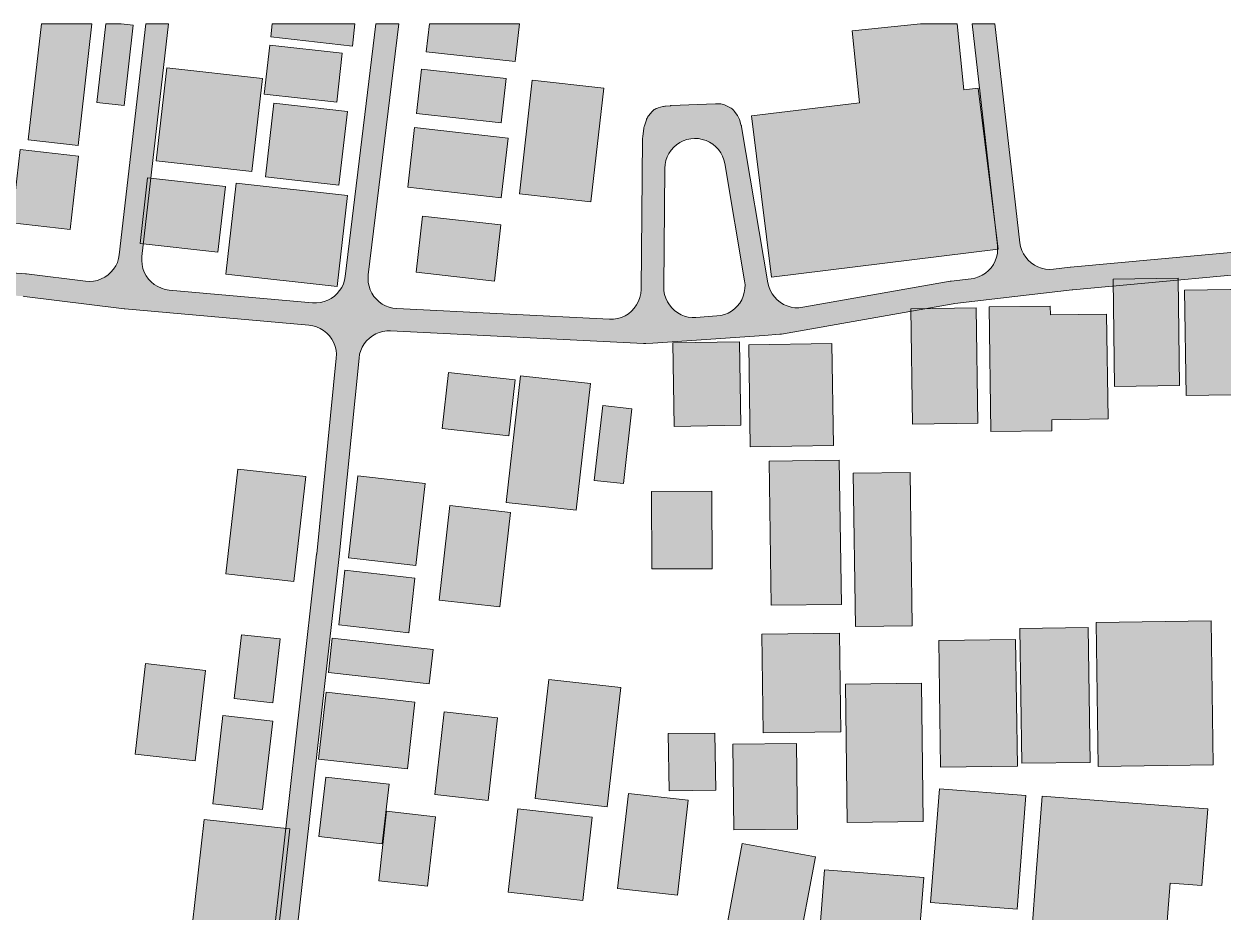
# Model space of a CAD drawing. Header units: metres. Extents: x 305909 to 307171, y 9156037 to 9156671.
# Drawn here: x 306657.2 to 306816.2, y 9156522.2 to 9156640 of the extents above; entities that cross this region are included whole.
import ezdxf

# ---------------------------------------------------------------- set-up
doc = ezdxf.new("R2010")
doc.units = ezdxf.units.M
doc.layers.add('J-PERKERASAN_JALAN', color=7, linetype='Continuous', lineweight=9, true_color=0x989896)
doc.layers.add('K-BANGUNAN_LUAR_TAPAK', color=7, linetype='Continuous', lineweight=9, true_color=0xdedede)

msp = doc.modelspace()

# ---------------------------------------------------------------- hatches: boundary and pattern name
at = {"layer": 'J-PERKERASAN_JALAN', "true_color": 0x989896}
h = msp.add_hatch(color=252, dxfattribs=at)
h.dxf.hatch_style = 1
h.paths.add_polyline_path([(306644.85, 9156501.89), (306682.63, 9156491.9), (306683.15, 9156491.8), (306683.67, 9156491.77), (306684.2, 9156491.8), (306684.72, 9156491.91), (306685.22, 9156492.09), (306685.69, 9156492.32), (306686.12, 9156492.62), (306686.52, 9156492.98), (306686.86, 9156493.38), (306687.15, 9156493.82), (306687.37, 9156494.3), (306687.53, 9156494.8), (306687.63, 9156495.32), (306695.98, 9156569.63), (306695.99, 9156569.68), (306698.58, 9156595.65), (306698.6, 9156596.17), (306698.55, 9156596.7), (306698.43, 9156597.21), (306698.24, 9156597.7), (306697.99, 9156598.17), (306697.68, 9156598.6), (306697.32, 9156598.98), (306696.91, 9156599.31), (306696.46, 9156599.59), (306695.98, 9156599.8), (306695.48, 9156599.95), (306694.96, 9156600.03), (306670.55, 9156602.2), (306670.52, 9156602.2), (306670.5, 9156602.21), (306670.47, 9156602.21), (306657.24, 9156603.85), (306657.04, 9156603.87), (306645.01, 9156604.73), (306644.99, 9156604.73), (306644.85, 9156604.74), (306644.85, 9156621.26), (306646.4, 9156640), (306649.41, 9156640), (306647.06, 9156611.65), (306647.05, 9156611.12), (306647.11, 9156610.6), (306647.24, 9156610.08), (306647.43, 9156609.59), (306647.69, 9156609.14), (306648.01, 9156608.71), (306648.37, 9156608.34), (306648.79, 9156608.01), (306649.24, 9156607.74), (306649.73, 9156607.54), (306650.24, 9156607.4), (306650.76, 9156607.33), (306657.37, 9156606.85), (306657.42, 9156606.85), (306657.45, 9156606.85), (306657.5, 9156606.84), (306665.34, 9156605.87), (306665.87, 9156605.84), (306666.39, 9156605.88), (306666.91, 9156605.98), (306667.41, 9156606.16), (306667.88, 9156606.4), (306668.31, 9156606.69), (306668.7, 9156607.05), (306669.04, 9156607.45), (306669.33, 9156607.89), (306669.55, 9156608.36), (306669.72, 9156608.86), (306669.81, 9156609.38), (306673.32, 9156640), (306676.34, 9156640), (306672.8, 9156609.13), (306672.78, 9156608.6), (306672.82, 9156608.07), (306672.94, 9156607.55), (306673.12, 9156607.05), (306673.37, 9156606.58), (306673.67, 9156606.15), (306674.04, 9156605.76), (306674.45, 9156605.42), (306674.9, 9156605.14), (306675.39, 9156604.92), (306675.9, 9156604.77), (306676.42, 9156604.69), (306695.45, 9156603), (306695.97, 9156602.98), (306696.48, 9156603.04), (306696.98, 9156603.16), (306697.46, 9156603.34), (306697.91, 9156603.58), (306698.33, 9156603.87), (306698.7, 9156604.22), (306699.03, 9156604.61), (306699.31, 9156605.04), (306699.53, 9156605.51), (306699.69, 9156606), (306699.78, 9156606.5), (306703.85, 9156640), (306706.87, 9156640), (306702.83, 9156606.71), (306702.8, 9156606.21), (306702.83, 9156605.7), (306702.93, 9156605.21), (306703.09, 9156604.73), (306703.31, 9156604.27), (306703.58, 9156603.85), (306703.91, 9156603.46), (306704.28, 9156603.12), (306704.69, 9156602.83), (306705.13, 9156602.59), (306705.61, 9156602.41), (306706.1, 9156602.29), (306706.6, 9156602.23), (306734.8, 9156600.81), (306735.34, 9156600.82), (306735.87, 9156600.9), (306736.39, 9156601.05), (306736.88, 9156601.27), (306737.33, 9156601.55), (306737.75, 9156601.89), (306738.11, 9156602.29), (306738.42, 9156602.73), (306738.67, 9156603.2), (306738.85, 9156603.71), (306738.96, 9156604.23), (306739.01, 9156604.77), (306739.21, 9156624.77), (306739.21, 9156624.9), (306739.22, 9156624.96), (306739.23, 9156625.09), (306739.38, 9156626.14), (306739.39, 9156626.23), (306739.43, 9156626.4), (306739.46, 9156626.48), (306739.71, 9156627.27), (306739.74, 9156627.36), (306739.81, 9156627.52), (306739.88, 9156627.65), (306739.98, 9156627.79), (306740.04, 9156627.86), (306740.45, 9156628.34), (306740.52, 9156628.42), (306740.64, 9156628.54), (306740.76, 9156628.63), (306740.89, 9156628.71), (306741.02, 9156628.78), (306741.19, 9156628.84), (306741.28, 9156628.87), (306741.89, 9156629.04), (306741.98, 9156629.06), (306742.17, 9156629.09), (306742.26, 9156629.1), (306742.92, 9156629.15), (306742.96, 9156629.16), (306742.98, 9156629.16), (306743.02, 9156629.16), (306746.83, 9156629.32), (306746.83, 9156624.75), (306746.63, 9156624.79), (306746.11, 9156624.81), (306745.6, 9156624.77), (306745.09, 9156624.66), (306744.61, 9156624.49), (306744.15, 9156624.26), (306743.72, 9156623.97), (306743.33, 9156623.63), (306743, 9156623.25), (306742.71, 9156622.82), (306742.48, 9156622.36), (306742.31, 9156621.87), (306742.21, 9156621.37), (306742.17, 9156620.85), (306742.01, 9156605.08), (306742.04, 9156604.58), (306742.13, 9156604.08), (306742.28, 9156603.6), (306742.49, 9156603.13), (306742.76, 9156602.71), (306743.09, 9156602.31), (306743.46, 9156601.97), (306743.87, 9156601.67), (306744.31, 9156601.42), (306744.78, 9156601.24), (306745.27, 9156601.11), (306745.78, 9156601.05), (306746.28, 9156601.05), (306746.83, 9156601.09), (306746.83, 9156598.08), (306740.56, 9156597.65), (306740.55, 9156597.65), (306739.62, 9156597.58), (306739.5, 9156597.58), (306739.44, 9156597.58), (306739.32, 9156597.58), (306705.78, 9156599.27), (306705.27, 9156599.26), (306704.77, 9156599.19), (306704.28, 9156599.06), (306703.82, 9156598.86), (306703.38, 9156598.61), (306702.97, 9156598.31), (306702.61, 9156597.95), (306702.29, 9156597.56), (306702.03, 9156597.12), (306701.83, 9156596.66), (306701.68, 9156596.17), (306701.6, 9156595.67), (306698.97, 9156569.35), (306698.97, 9156569.34), (306698.97, 9156569.32), (306690.45, 9156493.63), (306690.43, 9156493.09), (306690.48, 9156492.56), (306690.6, 9156492.03), (306690.78, 9156491.53), (306691.04, 9156491.06), (306691.35, 9156490.62), (306691.72, 9156490.23), (306692.14, 9156489.9), (306692.6, 9156489.62), (306693.09, 9156489.41), (306693.61, 9156489.26), (306746.58, 9156478.17), (306746.83, 9156478.13), (306746.83, 9156474.9), (306746.25, 9156474.98), (306746.19, 9156474.99), (306746.15, 9156475), (306746.08, 9156475.01), (306693.92, 9156485.93), (306693.42, 9156486), (306692.91, 9156486.01), (306692.41, 9156485.95), (306691.91, 9156485.83), (306691.44, 9156485.65), (306690.99, 9156485.41), (306690.58, 9156485.11), (306690.2, 9156484.77), (306689.88, 9156484.38), (306689.6, 9156483.95), (306689.39, 9156483.49), (306689.23, 9156483.01), (306689.13, 9156482.51), (306680.22, 9156410.68), (306675.97, 9156376.46), (306675.96, 9156376.28), (306671.78, 9156323.14), (306671.77, 9156322.63), (306671.83, 9156322.13), (306671.95, 9156321.64), (306672.13, 9156321.16), (306672.37, 9156320.72), (306672.66, 9156320.31), (306673, 9156319.93), (306673.39, 9156319.61), (306673.82, 9156319.33), (306674.27, 9156319.11), (306674.76, 9156318.96), (306675.25, 9156318.86), (306742.86, 9156310.12), (306742.93, 9156310.11), (306746.83, 9156309.68), (306746.83, 9156306.46), (306742.53, 9156306.94), (306742.51, 9156306.94), (306675.12, 9156315.65), (306674.6, 9156315.68), (306674.07, 9156315.65), (306673.56, 9156315.54), (306673.06, 9156315.37), (306672.6, 9156315.14), (306672.16, 9156314.85), (306671.77, 9156314.5), (306671.42, 9156314.11), (306671.14, 9156313.67), (306670.91, 9156313.2), (306670.74, 9156312.71), (306670.64, 9156312.19), (306658.16, 9156215.04), (306658.13, 9156214.51), (306658.16, 9156213.98), (306658.27, 9156213.46), (306658.44, 9156212.96), (306658.68, 9156212.49), (306658.98, 9156212.06), (306659.33, 9156211.66), (306659.73, 9156211.32), (306660.18, 9156211.03), (306660.66, 9156210.81), (306661.16, 9156210.64), (306661.68, 9156210.55), (306720.04, 9156203.99), (306720.07, 9156203.99), (306720.09, 9156203.99), (306720.12, 9156203.98), (306746.83, 9156200.1), (306746.83, 9156197.07), (306725.61, 9156200.15), (306725.1, 9156200.19), (306724.59, 9156200.17), (306724.09, 9156200.08), (306723.6, 9156199.93), (306723.14, 9156199.72), (306722.71, 9156199.45), (306722.31, 9156199.13), (306721.96, 9156198.76), (306721.66, 9156198.35), (306721.42, 9156197.9), (306721.23, 9156197.43), (306721.1, 9156196.93), (306721.04, 9156196.43), (306718.22, 9156147.7), (306718.2, 9156147.57), (306718.08, 9156147.57), (306715.35, 9156147.73), (306715.23, 9156147.75), (306715.22, 9156147.87), (306718.09, 9156197.39), (306718.09, 9156197.89), (306718.02, 9156198.39), (306717.89, 9156198.88), (306717.7, 9156199.35), (306717.46, 9156199.79), (306717.16, 9156200.2), (306716.81, 9156200.56), (306716.41, 9156200.88), (306715.98, 9156201.14), (306715.53, 9156201.35), (306715.04, 9156201.5), (306714.55, 9156201.59), (306655.83, 9156208.19), (306655.75, 9156208.2), (306655.72, 9156208.2), (306655.65, 9156208.22), (306644.85, 9156210.24), (306644.85, 9156213.3), (306650.51, 9156212.23), (306651.05, 9156212.17), (306651.59, 9156212.18), (306652.12, 9156212.26), (306652.64, 9156212.42), (306653.14, 9156212.64), (306653.6, 9156212.93), (306654.01, 9156213.28), (306654.38, 9156213.68), (306654.69, 9156214.13), (306654.93, 9156214.61), (306655.11, 9156215.12), (306655.21, 9156215.66), (306667.63, 9156312.29), (306667.66, 9156312.83), (306667.62, 9156313.37), (306667.51, 9156313.9), (306667.32, 9156314.41), (306667.07, 9156314.88), (306666.76, 9156315.33), (306666.39, 9156315.72), (306665.97, 9156316.06), (306665.51, 9156316.34), (306665.02, 9156316.56), (306664.5, 9156316.71), (306663.96, 9156316.79), (306650.65, 9156317.81), (306650.62, 9156317.81), (306650.61, 9156317.81), (306650.59, 9156317.81), (306644.85, 9156318.38), (306644.85, 9156321.6), (306650.85, 9156321), (306650.94, 9156320.99), (306664.51, 9156319.96), (306665.04, 9156319.95), (306665.56, 9156320.01), (306666.06, 9156320.14), (306666.55, 9156320.34), (306667, 9156320.59), (306667.42, 9156320.91), (306667.79, 9156321.27), (306668.12, 9156321.68), (306668.38, 9156322.13), (306668.59, 9156322.61), (306668.73, 9156323.11), (306668.81, 9156323.63), (306672.97, 9156376.62), (306672.98, 9156376.66), (306672.98, 9156376.69), (306672.98, 9156376.73), (306676.58, 9156405.67), (306676.61, 9156406.19), (306676.57, 9156406.71), (306676.47, 9156407.22), (306676.3, 9156407.71), (306676.07, 9156408.17), (306675.78, 9156408.6), (306675.44, 9156408.99), (306675.05, 9156409.33), (306674.62, 9156409.62), (306674.16, 9156409.85), (306673.67, 9156410.02), (306673.16, 9156410.13), (306650.07, 9156413.37), (306649.95, 9156413.39), (306649.96, 9156413.52), (306650.34, 9156416.23), (306650.36, 9156416.35), (306650.49, 9156416.34), (306673.41, 9156413.12), (306673.94, 9156413.08), (306674.46, 9156413.12), (306674.98, 9156413.22), (306675.48, 9156413.38), (306675.96, 9156413.62), (306676.4, 9156413.91), (306676.79, 9156414.26), (306677.14, 9156414.66), (306677.43, 9156415.1), (306677.67, 9156415.57), (306677.83, 9156416.07), (306677.93, 9156416.59), (306686.3, 9156484.04), (306686.33, 9156484.56), (306686.29, 9156485.08), (306686.19, 9156485.59), (306686.02, 9156486.08), (306685.78, 9156486.55), (306685.49, 9156486.98), (306685.15, 9156487.37), (306684.75, 9156487.72), (306684.32, 9156488), (306683.85, 9156488.23), (306683.35, 9156488.4), (306644.85, 9156498.58), (306644.85, 9156501.89)])
h = msp.add_hatch(color=252, dxfattribs=at)
h.dxf.hatch_style = 1
h.paths.add_polyline_path([(306746.83, 9156629.32), (306748.88, 9156629.4), (306748.96, 9156629.4), (306749, 9156629.4), (306749.09, 9156629.4), (306749.49, 9156629.38), (306749.59, 9156629.38), (306749.76, 9156629.35), (306749.9, 9156629.32), (306750.06, 9156629.26), (306750.15, 9156629.23), (306750.7, 9156628.97), (306750.8, 9156628.93), (306750.95, 9156628.83), (306751.07, 9156628.74), (306751.19, 9156628.64), (306751.31, 9156628.51), (306751.37, 9156628.42), (306751.78, 9156627.85), (306751.84, 9156627.76), (306751.94, 9156627.6), (306752.01, 9156627.43), (306752.04, 9156627.33), (306752.25, 9156626.67), (306752.29, 9156626.54), (306752.31, 9156626.47), (306752.34, 9156626.33), (306755.82, 9156605.67), (306755.95, 9156605.16), (306756.13, 9156604.67), (306756.38, 9156604.2), (306756.69, 9156603.78), (306757.05, 9156603.4), (306757.46, 9156603.07), (306757.91, 9156602.79), (306758.39, 9156602.58), (306758.9, 9156602.43), (306759.42, 9156602.35), (306759.94, 9156602.34), (306760.46, 9156602.4), (306779.99, 9156605.85), (306780.04, 9156605.85), (306780.07, 9156605.86), (306780.13, 9156605.87), (306782.77, 9156606.18), (306783.28, 9156606.27), (306783.78, 9156606.43), (306784.25, 9156606.66), (306784.69, 9156606.94), (306785.09, 9156607.28), (306785.44, 9156607.66), (306785.74, 9156608.09), (306785.97, 9156608.56), (306786.15, 9156609.05), (306786.26, 9156609.56), (306786.3, 9156610.08), (306786.28, 9156610.6), (306782.9, 9156640), (306785.92, 9156640), (306789.25, 9156610.97), (306789.35, 9156610.45), (306789.51, 9156609.95), (306789.73, 9156609.48), (306790.02, 9156609.04), (306790.36, 9156608.64), (306790.74, 9156608.29), (306791.17, 9156607.99), (306791.64, 9156607.75), (306792.13, 9156607.58), (306792.65, 9156607.47), (306793.17, 9156607.42), (306793.69, 9156607.45), (306795.9, 9156607.71), (306795.91, 9156607.71), (306795.96, 9156607.71), (306825.9, 9156610.47), (306826.42, 9156610.55), (306826.91, 9156610.69), (306827.38, 9156610.9), (306827.83, 9156611.17), (306828.23, 9156611.49), (306828.59, 9156611.86), (306828.9, 9156612.27), (306829.15, 9156612.72), (306829.34, 9156613.2), (306829.47, 9156613.7), (306829.53, 9156614.22), (306830.39, 9156628.95), (306830.4, 9156629.15), (306830.48, 9156640), (306833.48, 9156640), (306833.44, 9156634.73), (306833.47, 9156634.21), (306833.57, 9156633.69), (306833.74, 9156633.19), (306833.97, 9156632.72), (306834.26, 9156632.28), (306834.6, 9156631.89), (306834.99, 9156631.54), (306835.43, 9156631.24), (306835.9, 9156631.01), (306836.4, 9156630.84), (306836.92, 9156630.74), (306837.44, 9156630.7), (306885.7, 9156630.7), (306886.21, 9156630.73), (306886.71, 9156630.82), (306887.19, 9156630.98), (306887.65, 9156631.2), (306888.08, 9156631.48), (306888.47, 9156631.81), (306888.82, 9156632.18), (306889.11, 9156632.6), (306889.35, 9156633.05), (306889.53, 9156633.52), (306889.65, 9156634.02), (306889.7, 9156634.53), (306889.48, 9156629.32), (306889.48, 9156629.29), (306889.3, 9156623.57), (306889.29, 9156624.11), (306889.2, 9156624.63), (306889.04, 9156625.14), (306888.81, 9156625.62), (306888.52, 9156626.07), (306888.18, 9156626.48), (306887.78, 9156626.84), (306887.34, 9156627.14), (306886.87, 9156627.38), (306886.36, 9156627.55), (306885.84, 9156627.66), (306885.31, 9156627.7), (306837.41, 9156627.7), (306837.27, 9156627.7), (306836.95, 9156627.69), (306836.42, 9156627.63), (306835.89, 9156627.51), (306835.39, 9156627.31), (306834.93, 9156627.05), (306834.5, 9156626.73), (306834.11, 9156626.36), (306833.78, 9156625.93), (306833.51, 9156625.47), (306833.31, 9156624.97), (306833.17, 9156624.46), (306833.1, 9156623.92), (306832.36, 9156611.24), (306832.36, 9156611.14), (306832.33, 9156610.97), (306832.29, 9156610.83), (306832.24, 9156610.68), (306832.17, 9156610.55), (306832.09, 9156610.42), (306831.98, 9156610.28), (306831.91, 9156610.21), (306830.54, 9156608.77), (306830.48, 9156608.7), (306830.36, 9156608.6), (306830.25, 9156608.52), (306830.13, 9156608.45), (306829.99, 9156608.38), (306829.91, 9156608.35), (306828.25, 9156607.73), (306828.17, 9156607.7), (306828.02, 9156607.66), (306827.86, 9156607.63), (306827.78, 9156607.62), (306796.28, 9156604.73), (306796.19, 9156604.72), (306788.57, 9156603.83), (306780.61, 9156602.9), (306780.38, 9156602.87), (306757.65, 9156598.85), (306757.55, 9156598.84), (306757.5, 9156598.83), (306757.4, 9156598.82), (306755.35, 9156598.67), (306746.83, 9156598.08), (306746.83, 9156601.09), (306749.07, 9156601.25), (306749.58, 9156601.31), (306750.08, 9156601.45), (306750.55, 9156601.64), (306751, 9156601.9), (306751.41, 9156602.21), (306751.77, 9156602.57), (306752.09, 9156602.97), (306752.36, 9156603.41), (306752.56, 9156603.88), (306752.7, 9156604.37), (306752.78, 9156604.88), (306752.8, 9156605.39), (306752.74, 9156605.9), (306750.11, 9156621.48), (306749.99, 9156621.98), (306749.81, 9156622.46), (306749.57, 9156622.92), (306749.27, 9156623.34), (306748.92, 9156623.71), (306748.53, 9156624.04), (306748.09, 9156624.32), (306747.62, 9156624.54), (306747.13, 9156624.69), (306746.83, 9156624.75), (306746.83, 9156629.32)])
at = {"layer": 'K-BANGUNAN_LUAR_TAPAK', "true_color": 0xe8e8e6}
h = msp.add_hatch(color=254, dxfattribs=at)
h.dxf.hatch_style = 1
h.paths.add_polyline_path([(306659.48, 9156640), (306666.15, 9156640), (306664.33, 9156623.89), (306657.73, 9156624.62), (306659.48, 9156640)])
h = msp.add_hatch(color=254, dxfattribs=at)
h.dxf.hatch_style = 1
h.paths.add_polyline_path([(306668, 9156640), (306670.07, 9156640), (306671.66, 9156639.82), (306670.45, 9156629.18), (306666.81, 9156629.58), (306668, 9156640)])
h = msp.add_hatch(color=254, dxfattribs=at)
h.dxf.hatch_style = 1
h.paths.add_polyline_path([(306690.1, 9156640), (306701.06, 9156640), (306700.72, 9156637.07), (306689.9, 9156638.28), (306690.1, 9156640)])
h = msp.add_hatch(color=254, dxfattribs=at)
h.dxf.hatch_style = 1
h.paths.add_polyline_path([(306710.93, 9156640), (306722.87, 9156640), (306722.31, 9156635), (306710.51, 9156636.31), (306710.93, 9156640)])
h = msp.add_hatch(color=254, dxfattribs=at)
h.dxf.hatch_style = 1
h.paths.add_polyline_path([(306767.97, 9156629.55), (306766.99, 9156639.08), (306776.06, 9156640), (306780.92, 9156640), (306781.82, 9156631.24), (306783.71, 9156631.48), (306786.36, 9156610.11), (306756.31, 9156606.42), (306753.65, 9156627.8), (306767.97, 9156629.55)])
h = msp.add_hatch(color=254, dxfattribs=at)
h.dxf.hatch_style = 1
h.paths.add_polyline_path([(306689.78, 9156637.19), (306699.38, 9156636.11), (306698.65, 9156629.64), (306689.04, 9156630.7), (306689.78, 9156637.19)])
h = msp.add_hatch(color=254, dxfattribs=at)
h.dxf.hatch_style = 1
h.paths.add_polyline_path([(306676.09, 9156634.18), (306688.78, 9156632.76), (306687.37, 9156620.41), (306674.69, 9156621.83), (306676.09, 9156634.18)])
h = msp.add_hatch(color=254, dxfattribs=at)
h.dxf.hatch_style = 1
h.paths.add_polyline_path([(306709.87, 9156633.99), (306721.11, 9156632.75), (306720.44, 9156626.88), (306709.21, 9156628.14), (306709.87, 9156633.99)])
h = msp.add_hatch(color=254, dxfattribs=at)
h.dxf.hatch_style = 1
h.paths.add_polyline_path([(306724.58, 9156632.53), (306734.06, 9156631.47), (306732.36, 9156616.4), (306722.87, 9156617.46), (306724.58, 9156632.53)])
h = msp.add_hatch(color=254, dxfattribs=at)
h.dxf.hatch_style = 1
h.paths.add_polyline_path([(306690.32, 9156629.48), (306700.05, 9156628.39), (306698.94, 9156618.62), (306689.21, 9156619.71), (306690.32, 9156629.48)])
h = msp.add_hatch(color=254, dxfattribs=at)
h.dxf.hatch_style = 1
h.paths.add_polyline_path([(306708.97, 9156626.24), (306721.36, 9156624.85), (306720.47, 9156616.94), (306708.07, 9156618.33), (306708.97, 9156626.24)])
h = msp.add_hatch(color=254, dxfattribs=at)
h.dxf.hatch_style = 1
h.paths.add_polyline_path([(306656.65, 9156623.32), (306664.39, 9156622.45), (306663.29, 9156612.72), (306655.55, 9156613.59), (306656.65, 9156623.32)])
h = msp.add_hatch(color=254, dxfattribs=at)
h.dxf.hatch_style = 1
h.paths.add_polyline_path([(306673.56, 9156619.57), (306683.87, 9156618.42), (306682.88, 9156609.72), (306672.58, 9156610.87), (306673.56, 9156619.57)])
h = msp.add_hatch(color=254, dxfattribs=at)
h.dxf.hatch_style = 1
h.paths.add_polyline_path([(306685.29, 9156618.89), (306700.09, 9156617.23), (306698.71, 9156605.14), (306683.92, 9156606.79), (306685.29, 9156618.89)])
h = msp.add_hatch(color=254, dxfattribs=at)
h.dxf.hatch_style = 1
h.paths.add_polyline_path([(306710.03, 9156614.5), (306720.41, 9156613.34), (306719.57, 9156605.89), (306709.19, 9156607.05), (306710.03, 9156614.5)])
h = msp.add_hatch(color=254, dxfattribs=at)
h.dxf.hatch_style = 1
h.paths.add_polyline_path([(306810.22, 9156606.28), (306810.42, 9156592.01), (306801.81, 9156591.89), (306801.61, 9156606.15), (306810.22, 9156606.28)])
h = msp.add_hatch(color=254, dxfattribs=at)
h.dxf.hatch_style = 1
h.paths.add_polyline_path([(306820.19, 9156604.8), (306820.38, 9156590.81), (306811.28, 9156590.69), (306811.08, 9156604.68), (306820.19, 9156604.8)])
h = msp.add_hatch(color=254, dxfattribs=at)
h.dxf.hatch_style = 1
h.paths.add_polyline_path([(306783.46, 9156602.33), (306783.68, 9156587.03), (306775, 9156586.91), (306774.79, 9156602.21), (306783.46, 9156602.33)])
h = msp.add_hatch(color=254, dxfattribs=at)
h.dxf.hatch_style = 1
h.paths.add_polyline_path([(306800.75, 9156601.51), (306800.95, 9156587.58), (306793.49, 9156587.47), (306793.5, 9156586.03), (306785.39, 9156585.92), (306785.16, 9156602.45), (306793.27, 9156602.56), (306793.29, 9156601.42), (306800.75, 9156601.51)])
h = msp.add_hatch(color=254, dxfattribs=at)
h.dxf.hatch_style = 1
h.paths.add_polyline_path([(306752.05, 9156597.84), (306752.23, 9156586.74), (306743.4, 9156586.59), (306743.22, 9156597.7), (306752.05, 9156597.84)])
h = msp.add_hatch(color=254, dxfattribs=at)
h.dxf.hatch_style = 1
h.paths.add_polyline_path([(306764.32, 9156597.61), (306764.52, 9156584.05), (306753.49, 9156583.88), (306753.3, 9156597.44), (306764.32, 9156597.61)])
h = msp.add_hatch(color=254, dxfattribs=at)
h.dxf.hatch_style = 1
h.paths.add_polyline_path([(306713.48, 9156593.75), (306722.31, 9156592.77), (306721.47, 9156585.34), (306712.64, 9156586.33), (306713.48, 9156593.75)])
h = msp.add_hatch(color=254, dxfattribs=at)
h.dxf.hatch_style = 1
h.paths.add_polyline_path([(306723.02, 9156593.32), (306732.3, 9156592.29), (306730.39, 9156575.48), (306721.12, 9156576.52), (306723.02, 9156593.32)])
h = msp.add_hatch(color=254, dxfattribs=at)
h.dxf.hatch_style = 1
h.paths.add_polyline_path([(306733.92, 9156589.36), (306737.79, 9156588.93), (306736.66, 9156579), (306732.79, 9156579.43), (306733.92, 9156589.36)])
h = msp.add_hatch(color=254, dxfattribs=at)
h.dxf.hatch_style = 1
h.paths.add_polyline_path([(306765.3, 9156582.13), (306765.57, 9156562.98), (306756.24, 9156562.86), (306755.98, 9156581.99), (306765.3, 9156582.13)])
h = msp.add_hatch(color=254, dxfattribs=at)
h.dxf.hatch_style = 1
h.paths.add_polyline_path([(306685.51, 9156580.94), (306694.53, 9156579.94), (306692.96, 9156566.02), (306683.94, 9156567.03), (306685.51, 9156580.94)])
h = msp.add_hatch(color=254, dxfattribs=at)
h.dxf.hatch_style = 1
h.paths.add_polyline_path([(306701.44, 9156580.04), (306710.37, 9156579.04), (306709.14, 9156568.15), (306700.2, 9156569.15), (306701.44, 9156580.04)])
h = msp.add_hatch(color=254, dxfattribs=at)
h.dxf.hatch_style = 1
h.paths.add_polyline_path([(306774.68, 9156580.49), (306774.96, 9156560.14), (306767.44, 9156560.04), (306767.15, 9156580.4), (306774.68, 9156580.49)])
h = msp.add_hatch(color=254, dxfattribs=at)
h.dxf.hatch_style = 1
h.paths.add_polyline_path([(306748.4, 9156577.99), (306748.44, 9156567.71), (306740.44, 9156567.68), (306740.4, 9156577.95), (306748.4, 9156577.99)])
h = msp.add_hatch(color=254, dxfattribs=at)
h.dxf.hatch_style = 1
h.paths.add_polyline_path([(306713.64, 9156576.1), (306721.71, 9156575.19), (306720.29, 9156562.64), (306712.21, 9156563.54), (306713.64, 9156576.1)])
h = msp.add_hatch(color=254, dxfattribs=at)
h.dxf.hatch_style = 1
h.paths.add_polyline_path([(306699.73, 9156567.5), (306709.02, 9156566.47), (306708.2, 9156559.21), (306698.91, 9156560.26), (306699.73, 9156567.5)])
h = msp.add_hatch(color=254, dxfattribs=at)
h.dxf.hatch_style = 1
h.paths.add_polyline_path([(306814.63, 9156560.8), (306814.9, 9156541.67), (306799.64, 9156541.45), (306799.38, 9156560.59), (306814.63, 9156560.8)])
h = msp.add_hatch(color=254, dxfattribs=at)
h.dxf.hatch_style = 1
h.paths.add_polyline_path([(306686, 9156558.95), (306691.14, 9156558.39), (306690.19, 9156549.91), (306685.04, 9156550.49), (306686, 9156558.95)])
h = msp.add_hatch(color=254, dxfattribs=at)
h.dxf.hatch_style = 1
h.paths.add_polyline_path([(306765.32, 9156559.18), (306765.5, 9156546.06), (306755.22, 9156545.92), (306755.03, 9156559.04), (306765.32, 9156559.18)])
h = msp.add_hatch(color=254, dxfattribs=at)
h.dxf.hatch_style = 1
h.paths.add_polyline_path([(306798.3, 9156559.92), (306798.56, 9156542.01), (306789.49, 9156541.89), (306789.24, 9156559.79), (306798.3, 9156559.92)])
h = msp.add_hatch(color=254, dxfattribs=at)
h.dxf.hatch_style = 1
h.paths.add_polyline_path([(306698.04, 9156558.49), (306711.42, 9156557), (306710.91, 9156552.43), (306697.53, 9156553.92), (306698.04, 9156558.49)])
h = msp.add_hatch(color=254, dxfattribs=at)
h.dxf.hatch_style = 1
h.paths.add_polyline_path([(306788.66, 9156558.31), (306788.91, 9156541.5), (306778.73, 9156541.36), (306778.49, 9156558.17), (306788.66, 9156558.31)])
h = msp.add_hatch(color=254, dxfattribs=at)
h.dxf.hatch_style = 1
h.paths.add_polyline_path([(306673.26, 9156555.12), (306681.25, 9156554.22), (306679.89, 9156542.2), (306671.9, 9156543.09), (306673.26, 9156555.12)])
h = msp.add_hatch(color=254, dxfattribs=at)
h.dxf.hatch_style = 1
h.paths.add_polyline_path([(306726.77, 9156553.01), (306736.31, 9156551.95), (306734.51, 9156536.13), (306724.98, 9156537.2), (306726.77, 9156553.01)])
h = msp.add_hatch(color=254, dxfattribs=at)
h.dxf.hatch_style = 1
h.paths.add_polyline_path([(306776.19, 9156552.51), (306776.44, 9156534.18), (306766.36, 9156534.04), (306766.1, 9156552.37), (306776.19, 9156552.51)])
h = msp.add_hatch(color=254, dxfattribs=at)
h.dxf.hatch_style = 1
h.paths.add_polyline_path([(306697.24, 9156551.31), (306709.01, 9156550), (306708.01, 9156541.14), (306696.24, 9156542.45), (306697.24, 9156551.31)])
h = msp.add_hatch(color=254, dxfattribs=at)
h.dxf.hatch_style = 1
h.paths.add_polyline_path([(306683.53, 9156548.24), (306690.15, 9156547.5), (306688.82, 9156535.77), (306682.2, 9156536.51), (306683.53, 9156548.24)])
h = msp.add_hatch(color=254, dxfattribs=at)
h.dxf.hatch_style = 1
h.paths.add_polyline_path([(306712.9, 9156548.71), (306719.98, 9156547.91), (306718.73, 9156536.94), (306711.65, 9156537.73), (306712.9, 9156548.71)])
h = msp.add_hatch(color=254, dxfattribs=at)
h.dxf.hatch_style = 1
h.paths.add_polyline_path([(306748.81, 9156545.91), (306748.92, 9156538.32), (306742.72, 9156538.24), (306742.61, 9156545.83), (306748.81, 9156545.91)])
h = msp.add_hatch(color=254, dxfattribs=at)
h.dxf.hatch_style = 1
h.paths.add_polyline_path([(306759.61, 9156544.54), (306759.76, 9156533.15), (306751.32, 9156533.04), (306751.17, 9156544.43), (306759.61, 9156544.54)])
h = msp.add_hatch(color=254, dxfattribs=at)
h.dxf.hatch_style = 1
h.paths.add_polyline_path([(306697.18, 9156540.05), (306705.58, 9156539.11), (306704.68, 9156531.22), (306696.28, 9156532.16), (306697.18, 9156540.05)])
h = msp.add_hatch(color=254, dxfattribs=at)
h.dxf.hatch_style = 1
h.paths.add_polyline_path([(306790.05, 9156537.61), (306788.87, 9156522.55), (306777.41, 9156523.43), (306778.59, 9156538.49), (306790.05, 9156537.61)])
h = msp.add_hatch(color=254, dxfattribs=at)
h.dxf.hatch_style = 1
h.paths.add_polyline_path([(306737.33, 9156537.88), (306745.25, 9156537), (306743.82, 9156524.38), (306735.89, 9156525.27), (306737.33, 9156537.88)])
h = msp.add_hatch(color=254, dxfattribs=at)
h.dxf.hatch_style = 1
h.paths.add_polyline_path([(306808.58, 9156518.12), (306790.82, 9156519.49), (306791.42, 9156527.35), (306792.22, 9156537.52), (306809.98, 9156536.15), (306814.17, 9156535.83), (306813.37, 9156525.66), (306809.18, 9156525.99), (306808.58, 9156518.12)])
h = msp.add_hatch(color=254, dxfattribs=at)
h.dxf.hatch_style = 1
h.paths.add_polyline_path([(306705.26, 9156535.53), (306711.73, 9156534.8), (306710.69, 9156525.6), (306704.22, 9156526.31), (306705.26, 9156535.53)])
h = msp.add_hatch(color=254, dxfattribs=at)
h.dxf.hatch_style = 1
h.paths.add_polyline_path([(306722.65, 9156535.84), (306732.53, 9156534.73), (306731.28, 9156523.67), (306721.4, 9156524.77), (306722.65, 9156535.84)])
h = msp.add_hatch(color=254, dxfattribs=at)
h.dxf.hatch_style = 1
h.paths.add_polyline_path([(306681.08, 9156534.45), (306692.44, 9156533.18), (306690.83, 9156518.99), (306679.47, 9156520.26), (306681.08, 9156534.45)])
h = msp.add_hatch(color=254, dxfattribs=at)
h.dxf.hatch_style = 1
h.paths.add_polyline_path([(306762.13, 9156529.47), (306759.64, 9156516.1), (306749.93, 9156517.87), (306752.41, 9156531.24), (306762.13, 9156529.47)])
h = msp.add_hatch(color=254, dxfattribs=at)
h.dxf.hatch_style = 1
h.paths.add_polyline_path([(306764.96, 9156494.22), (306760.76, 9156494.54), (306763.35, 9156527.74), (306776.5, 9156526.73), (306775.11, 9156509.04), (306766.17, 9156509.73), (306764.96, 9156494.22)])

# ---------------------------------------------------------------- linework, layer by layer
at = {"layer": 'J-PERKERASAN_JALAN', "color": 251, "lineweight": 13, "true_color": 0x6c6c6a}
for points in [[(306650.76, 9156607.33), (306657.37, 9156606.85), (306657.42, 9156606.85), (306657.45, 9156606.85), (306657.5, 9156606.84), (306665.34, 9156605.87), (306665.87, 9156605.84), (306666.39, 9156605.88), (306666.91, 9156605.98), (306667.41, 9156606.16), (306667.88, 9156606.4), (306668.31, 9156606.69), (306668.7, 9156607.05), (306669.04, 9156607.45), (306669.33, 9156607.89), (306669.55, 9156608.36), (306669.72, 9156608.86), (306669.81, 9156609.38), (306673.32, 9156640), (306676.34, 9156640), (306672.8, 9156609.13), (306672.78, 9156608.6), (306672.82, 9156608.07), (306672.94, 9156607.55), (306673.12, 9156607.05), (306673.37, 9156606.58), (306673.67, 9156606.15), (306674.04, 9156605.76), (306674.45, 9156605.42), (306674.9, 9156605.14), (306675.39, 9156604.92), (306675.9, 9156604.77), (306676.42, 9156604.69), (306695.45, 9156603), (306695.97, 9156602.98), (306696.48, 9156603.04), (306696.98, 9156603.16), (306697.46, 9156603.34), (306697.91, 9156603.58), (306698.33, 9156603.87), (306698.7, 9156604.22), (306699.03, 9156604.61), (306699.31, 9156605.04), (306699.53, 9156605.51), (306699.69, 9156606), (306699.78, 9156606.5), (306703.85, 9156640), (306706.87, 9156640), (306702.83, 9156606.71), (306702.8, 9156606.21), (306702.83, 9156605.7), (306702.93, 9156605.21), (306703.09, 9156604.73), (306703.31, 9156604.27), (306703.58, 9156603.85), (306703.91, 9156603.46), (306704.28, 9156603.12), (306704.69, 9156602.83), (306705.13, 9156602.59), (306705.61, 9156602.41), (306706.1, 9156602.29), (306706.6, 9156602.23), (306734.8, 9156600.81), (306735.34, 9156600.82), (306735.87, 9156600.9), (306736.39, 9156601.05), (306736.88, 9156601.27), (306737.33, 9156601.55), (306737.75, 9156601.89), (306738.11, 9156602.29), (306738.42, 9156602.73), (306738.67, 9156603.2), (306738.85, 9156603.71), (306738.96, 9156604.23), (306739.01, 9156604.77), (306739.21, 9156624.77), (306739.21, 9156624.9), (306739.22, 9156624.96), (306739.23, 9156625.09), (306739.38, 9156626.14), (306739.39, 9156626.23), (306739.43, 9156626.4), (306739.46, 9156626.48), (306739.71, 9156627.27), (306739.74, 9156627.36), (306739.81, 9156627.52), (306739.88, 9156627.65), (306739.98, 9156627.79), (306740.04, 9156627.86), (306740.45, 9156628.34), (306740.52, 9156628.42), (306740.64, 9156628.54), (306740.76, 9156628.63), (306740.89, 9156628.71), (306741.02, 9156628.78), (306741.19, 9156628.84), (306741.28, 9156628.87), (306741.89, 9156629.04), (306741.98, 9156629.06), (306742.17, 9156629.09), (306742.26, 9156629.1), (306742.92, 9156629.15), (306742.96, 9156629.16), (306742.98, 9156629.16), (306743.02, 9156629.16), (306748.88, 9156629.4), (306748.96, 9156629.4), (306749, 9156629.4), (306749.09, 9156629.4), (306749.49, 9156629.38), (306749.59, 9156629.38), (306749.76, 9156629.35), (306749.9, 9156629.32), (306750.06, 9156629.26), (306750.15, 9156629.23), (306750.7, 9156628.97), (306750.8, 9156628.93), (306750.95, 9156628.83), (306751.07, 9156628.74), (306751.19, 9156628.64), (306751.31, 9156628.51), (306751.37, 9156628.42), (306751.78, 9156627.85), (306751.84, 9156627.76), (306751.94, 9156627.6), (306752.01, 9156627.43), (306752.04, 9156627.33), (306752.25, 9156626.67), (306752.29, 9156626.54), (306752.31, 9156626.47), (306752.34, 9156626.33), (306755.82, 9156605.67), (306755.95, 9156605.16), (306756.13, 9156604.67), (306756.38, 9156604.2), (306756.69, 9156603.78), (306757.05, 9156603.4), (306757.46, 9156603.07), (306757.91, 9156602.79), (306758.39, 9156602.58), (306758.9, 9156602.43), (306759.42, 9156602.35), (306759.94, 9156602.34), (306760.46, 9156602.4), (306779.99, 9156605.85), (306780.04, 9156605.85), (306780.07, 9156605.86), (306780.13, 9156605.87), (306782.77, 9156606.18), (306783.28, 9156606.27), (306783.78, 9156606.43), (306784.25, 9156606.66), (306784.69, 9156606.94), (306785.09, 9156607.28), (306785.44, 9156607.66), (306785.74, 9156608.09), (306785.97, 9156608.56), (306786.15, 9156609.05), (306786.26, 9156609.56), (306786.3, 9156610.08), (306786.28, 9156610.6), (306782.9, 9156640), (306785.92, 9156640), (306789.25, 9156610.97), (306789.35, 9156610.45), (306789.51, 9156609.95), (306789.73, 9156609.48), (306790.02, 9156609.04), (306790.36, 9156608.64), (306790.74, 9156608.29), (306791.17, 9156607.99), (306791.64, 9156607.75), (306792.13, 9156607.58), (306792.65, 9156607.47), (306793.17, 9156607.42), (306793.69, 9156607.45), (306795.9, 9156607.71), (306795.91, 9156607.71), (306795.96, 9156607.71), (306825.9, 9156610.47)], [(306827.78, 9156607.62), (306796.28, 9156604.73), (306796.19, 9156604.72), (306788.57, 9156603.83), (306780.61, 9156602.9), (306780.38, 9156602.87), (306757.65, 9156598.85), (306757.55, 9156598.84), (306757.5, 9156598.83), (306757.4, 9156598.82), (306755.35, 9156598.67), (306740.56, 9156597.65), (306740.55, 9156597.65), (306739.62, 9156597.58), (306739.5, 9156597.58), (306739.44, 9156597.58), (306739.32, 9156597.58), (306705.78, 9156599.27), (306705.27, 9156599.26), (306704.77, 9156599.19), (306704.28, 9156599.06), (306703.82, 9156598.86), (306703.38, 9156598.61), (306702.97, 9156598.31), (306702.61, 9156597.95), (306702.29, 9156597.56), (306702.03, 9156597.12), (306701.83, 9156596.66), (306701.68, 9156596.17), (306701.6, 9156595.67), (306698.97, 9156569.35), (306698.97, 9156569.34), (306698.97, 9156569.32), (306690.45, 9156493.63)], [(306687.63, 9156495.32), (306695.98, 9156569.63), (306695.99, 9156569.68), (306698.58, 9156595.65), (306698.6, 9156596.17), (306698.55, 9156596.7), (306698.43, 9156597.21), (306698.24, 9156597.7), (306697.99, 9156598.17), (306697.68, 9156598.6), (306697.32, 9156598.98), (306696.91, 9156599.31), (306696.46, 9156599.59), (306695.98, 9156599.8), (306695.48, 9156599.95), (306694.96, 9156600.03), (306670.55, 9156602.2), (306670.52, 9156602.2), (306670.5, 9156602.21), (306670.47, 9156602.21), (306657.24, 9156603.85), (306657.04, 9156603.87)]]:
    msp.add_lwpolyline(points, dxfattribs=at)
msp.add_lwpolyline([(306749.81, 9156622.46), (306749.57, 9156622.92), (306749.27, 9156623.34), (306748.92, 9156623.71), (306748.53, 9156624.04), (306748.09, 9156624.32), (306747.62, 9156624.54), (306747.13, 9156624.69), (306746.63, 9156624.79), (306746.11, 9156624.81), (306745.6, 9156624.77), (306745.09, 9156624.66), (306744.61, 9156624.49), (306744.15, 9156624.26), (306743.72, 9156623.97), (306743.33, 9156623.63), (306743, 9156623.25), (306742.71, 9156622.82), (306742.48, 9156622.36), (306742.31, 9156621.87), (306742.21, 9156621.37), (306742.17, 9156620.85), (306742.01, 9156605.08), (306742.04, 9156604.58), (306742.13, 9156604.08), (306742.28, 9156603.6), (306742.49, 9156603.13), (306742.76, 9156602.71), (306743.09, 9156602.31), (306743.46, 9156601.97), (306743.87, 9156601.67), (306744.31, 9156601.42), (306744.78, 9156601.24), (306745.27, 9156601.11), (306745.78, 9156601.05), (306746.28, 9156601.05), (306749.07, 9156601.25), (306749.58, 9156601.31), (306750.08, 9156601.45), (306750.55, 9156601.64), (306751, 9156601.9), (306751.41, 9156602.21), (306751.77, 9156602.57), (306752.09, 9156602.97), (306752.36, 9156603.41), (306752.56, 9156603.88), (306752.7, 9156604.37), (306752.78, 9156604.88), (306752.8, 9156605.39), (306752.74, 9156605.9), (306750.11, 9156621.48), (306749.99, 9156621.98), (306749.81, 9156622.46)], close=True, dxfattribs=at)
at = {"layer": 'K-BANGUNAN_LUAR_TAPAK', "color": 9, "lineweight": 9, "true_color": 0xc8c8c6}
for points in [[(306659.48, 9156640), (306666.15, 9156640), (306664.33, 9156623.89), (306657.73, 9156624.62), (306659.48, 9156640)], [(306668, 9156640), (306670.07, 9156640), (306671.66, 9156639.82), (306670.45, 9156629.18), (306666.81, 9156629.58), (306668, 9156640)], [(306690.1, 9156640), (306701.06, 9156640), (306700.72, 9156637.07), (306689.9, 9156638.28), (306690.1, 9156640)], [(306710.93, 9156640), (306722.87, 9156640), (306722.31, 9156635), (306710.51, 9156636.31), (306710.93, 9156640)], [(306767.97, 9156629.55), (306766.99, 9156639.08), (306776.06, 9156640), (306780.92, 9156640), (306781.82, 9156631.24), (306783.71, 9156631.48), (306786.36, 9156610.11), (306756.31, 9156606.42), (306753.65, 9156627.8), (306767.97, 9156629.55)], [(306689.78, 9156637.19), (306699.38, 9156636.11), (306698.65, 9156629.64), (306689.04, 9156630.7), (306689.78, 9156637.19)], [(306676.09, 9156634.18), (306688.78, 9156632.76), (306687.37, 9156620.41), (306674.69, 9156621.83), (306676.09, 9156634.18)], [(306709.87, 9156633.99), (306721.11, 9156632.75), (306720.44, 9156626.88), (306709.21, 9156628.14), (306709.87, 9156633.99)], [(306724.58, 9156632.53), (306734.06, 9156631.47), (306732.36, 9156616.4), (306722.87, 9156617.46), (306724.58, 9156632.53)], [(306690.32, 9156629.48), (306700.05, 9156628.39), (306698.94, 9156618.62), (306689.21, 9156619.71), (306690.32, 9156629.48)], [(306708.97, 9156626.24), (306721.36, 9156624.85), (306720.47, 9156616.94), (306708.07, 9156618.33), (306708.97, 9156626.24)], [(306656.65, 9156623.32), (306664.39, 9156622.45), (306663.29, 9156612.72), (306655.55, 9156613.59), (306656.65, 9156623.32)], [(306673.56, 9156619.57), (306683.87, 9156618.42), (306682.88, 9156609.72), (306672.58, 9156610.87), (306673.56, 9156619.57)], [(306685.29, 9156618.89), (306700.09, 9156617.23), (306698.71, 9156605.14), (306683.92, 9156606.79), (306685.29, 9156618.89)], [(306710.03, 9156614.5), (306720.41, 9156613.34), (306719.57, 9156605.89), (306709.19, 9156607.05), (306710.03, 9156614.5)], [(306810.22, 9156606.28), (306810.42, 9156592.01), (306801.81, 9156591.89), (306801.61, 9156606.15), (306810.22, 9156606.28)], [(306820.19, 9156604.8), (306820.38, 9156590.81), (306811.28, 9156590.69), (306811.08, 9156604.68), (306820.19, 9156604.8)], [(306783.46, 9156602.33), (306783.68, 9156587.03), (306775, 9156586.91), (306774.79, 9156602.21), (306783.46, 9156602.33)], [(306800.75, 9156601.51), (306800.95, 9156587.58), (306793.49, 9156587.47), (306793.5, 9156586.03), (306785.39, 9156585.92), (306785.16, 9156602.45), (306793.27, 9156602.56), (306793.29, 9156601.42), (306800.75, 9156601.51)], [(306752.05, 9156597.84), (306752.23, 9156586.74), (306743.4, 9156586.59), (306743.22, 9156597.7), (306752.05, 9156597.84)], [(306764.32, 9156597.61), (306764.52, 9156584.05), (306753.49, 9156583.88), (306753.3, 9156597.44), (306764.32, 9156597.61)], [(306713.48, 9156593.75), (306722.31, 9156592.77), (306721.47, 9156585.34), (306712.64, 9156586.33), (306713.48, 9156593.75)], [(306723.02, 9156593.32), (306732.3, 9156592.29), (306730.39, 9156575.48), (306721.12, 9156576.52), (306723.02, 9156593.32)], [(306733.92, 9156589.36), (306737.79, 9156588.93), (306736.66, 9156579), (306732.79, 9156579.43), (306733.92, 9156589.36)], [(306765.3, 9156582.13), (306765.57, 9156562.98), (306756.24, 9156562.86), (306755.98, 9156581.99), (306765.3, 9156582.13)], [(306685.51, 9156580.94), (306694.53, 9156579.94), (306692.96, 9156566.02), (306683.94, 9156567.03), (306685.51, 9156580.94)], [(306701.44, 9156580.04), (306710.37, 9156579.04), (306709.14, 9156568.15), (306700.2, 9156569.15), (306701.44, 9156580.04)], [(306774.68, 9156580.49), (306774.96, 9156560.14), (306767.44, 9156560.04), (306767.15, 9156580.4), (306774.68, 9156580.49)], [(306748.4, 9156577.99), (306748.44, 9156567.71), (306740.44, 9156567.68), (306740.4, 9156577.95), (306748.4, 9156577.99)], [(306713.64, 9156576.1), (306721.71, 9156575.19), (306720.29, 9156562.64), (306712.21, 9156563.54), (306713.64, 9156576.1)], [(306699.73, 9156567.5), (306709.02, 9156566.47), (306708.2, 9156559.21), (306698.91, 9156560.26), (306699.73, 9156567.5)], [(306814.63, 9156560.8), (306814.9, 9156541.67), (306799.64, 9156541.45), (306799.38, 9156560.59), (306814.63, 9156560.8)], [(306686, 9156558.95), (306691.14, 9156558.39), (306690.19, 9156549.91), (306685.04, 9156550.49), (306686, 9156558.95)], [(306765.32, 9156559.18), (306765.5, 9156546.06), (306755.22, 9156545.92), (306755.03, 9156559.04), (306765.32, 9156559.18)], [(306798.3, 9156559.92), (306798.56, 9156542.01), (306789.49, 9156541.89), (306789.24, 9156559.79), (306798.3, 9156559.92)], [(306698.04, 9156558.49), (306711.42, 9156557), (306710.91, 9156552.43), (306697.53, 9156553.92), (306698.04, 9156558.49)], [(306788.66, 9156558.31), (306788.91, 9156541.5), (306778.73, 9156541.36), (306778.49, 9156558.17), (306788.66, 9156558.31)], [(306673.26, 9156555.12), (306681.25, 9156554.22), (306679.89, 9156542.2), (306671.9, 9156543.09), (306673.26, 9156555.12)], [(306726.77, 9156553.01), (306736.31, 9156551.95), (306734.51, 9156536.13), (306724.98, 9156537.2), (306726.77, 9156553.01)], [(306776.19, 9156552.51), (306776.44, 9156534.18), (306766.36, 9156534.04), (306766.1, 9156552.37), (306776.19, 9156552.51)], [(306697.24, 9156551.31), (306709.01, 9156550), (306708.01, 9156541.14), (306696.24, 9156542.45), (306697.24, 9156551.31)], [(306683.53, 9156548.24), (306690.15, 9156547.5), (306688.82, 9156535.77), (306682.2, 9156536.51), (306683.53, 9156548.24)], [(306712.9, 9156548.71), (306719.98, 9156547.91), (306718.73, 9156536.94), (306711.65, 9156537.73), (306712.9, 9156548.71)], [(306748.81, 9156545.91), (306748.92, 9156538.32), (306742.72, 9156538.24), (306742.61, 9156545.83), (306748.81, 9156545.91)], [(306759.61, 9156544.54), (306759.76, 9156533.15), (306751.32, 9156533.04), (306751.17, 9156544.43), (306759.61, 9156544.54)], [(306697.18, 9156540.05), (306705.58, 9156539.11), (306704.68, 9156531.22), (306696.28, 9156532.16), (306697.18, 9156540.05)], [(306790.05, 9156537.61), (306788.87, 9156522.55), (306777.41, 9156523.43), (306778.59, 9156538.49), (306790.05, 9156537.61)], [(306737.33, 9156537.88), (306745.25, 9156537), (306743.82, 9156524.38), (306735.89, 9156525.27), (306737.33, 9156537.88)], [(306808.58, 9156518.12), (306790.82, 9156519.49), (306791.42, 9156527.35), (306792.22, 9156537.52), (306809.98, 9156536.15), (306814.17, 9156535.83), (306813.37, 9156525.66), (306809.18, 9156525.99), (306808.58, 9156518.12)], [(306705.26, 9156535.53), (306711.73, 9156534.8), (306710.69, 9156525.6), (306704.22, 9156526.31), (306705.26, 9156535.53)], [(306722.65, 9156535.84), (306732.53, 9156534.73), (306731.28, 9156523.67), (306721.4, 9156524.77), (306722.65, 9156535.84)], [(306681.08, 9156534.45), (306692.44, 9156533.18), (306690.83, 9156518.99), (306679.47, 9156520.26), (306681.08, 9156534.45)], [(306762.13, 9156529.47), (306759.64, 9156516.1), (306749.93, 9156517.87), (306752.41, 9156531.24), (306762.13, 9156529.47)], [(306764.96, 9156494.22), (306760.76, 9156494.54), (306763.35, 9156527.74), (306776.5, 9156526.73), (306775.11, 9156509.04), (306766.17, 9156509.73), (306764.96, 9156494.22)]]:
    msp.add_lwpolyline(points, close=True, dxfattribs=at)

doc.saveas('drawing.dxf')
